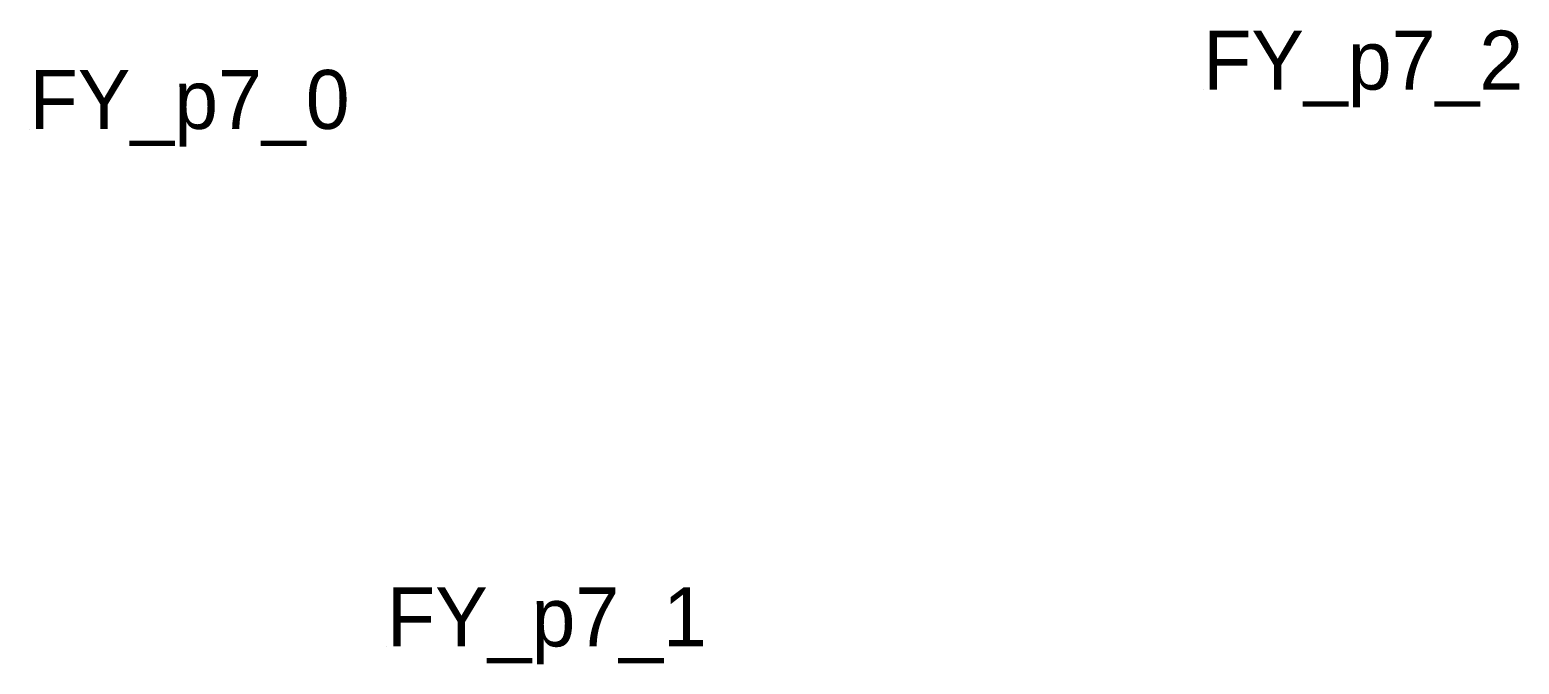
# Model space of a CAD drawing. Extents: x 536455 to 552087, y 1837743 to 1853843.
# Drawn here: x 550472.55 to 550518.03, y 1840695.66 to 1840715.03 of the extents above; entities that cross this region are included whole.
import ezdxf

# ---------------------------------------------------------------- set-up
doc = ezdxf.new("R2010")
doc.units = 0
doc.layers.add('MocDinhThua', color=7, linetype='Continuous')
doc.layers.add('TenChuLanCan', color=7, linetype='Continuous')

msp = doc.modelspace()

# ---------------------------------------------------------------- linework, layer by layer
at = {"layer": 'MocDinhThua'}
for p, q in [((550508.379, 1840713.198), (550508.379, 1840713.198)), ((550472.554, 1840711.996), (550472.554, 1840711.996)), ((550483.457, 1840696.197), (550483.457, 1840696.197))]:
    msp.add_line(p, q, dxfattribs=at)

# ---------------------------------------------------------------- texts
at = {"layer": 'TenChuLanCan'}
for s, p in [('FY_p7_2', (550508.38, 1840713.2)), ('FY_p7_0', (550472.55, 1840712)), ('FY_p7_1', (550483.46, 1840696.2))]:
    msp.add_text(s, height=1.8, dxfattribs=at).set_placement(p)

doc.saveas('drawing.dxf')
